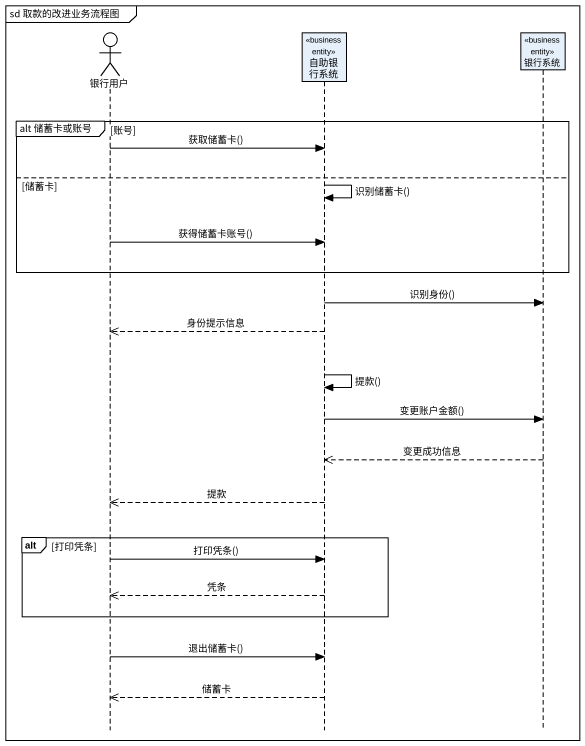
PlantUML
@startuml
mainframe sd 取款的改进业务流程图
hide footbox
actor 银行用户
participant 自助银行系统 <<business entity>>
participant 银行系统 <<business entity>>

group alt 储蓄卡或账号 [账号]
  银行用户 -> 自助银行系统 : 获取储蓄卡()
else 储蓄卡
  自助银行系统 -> 自助银行系统 : 识别储蓄卡()
  银行用户 -> 自助银行系统 : 获得储蓄卡账号()
end
自助银行系统 -> 银行系统 : 识别身份()
自助银行系统 -->> 银行用户 : 身份提示信息
自助银行系统 -> 自助银行系统 : 提款()
自助银行系统 -> 银行系统 : 变更账户金额()
银行系统 -->> 自助银行系统 : 变更成功信息
自助银行系统 -->> 银行用户 : 提款
alt 打印凭条
  银行用户 -> 自助银行系统 : 打印凭条()
  自助银行系统 -->> 银行用户 : 凭条
end
银行用户 -> 自助银行系统 : 退出储蓄卡()
自助银行系统 -->> 银行用户 : 储蓄卡
@enduml
